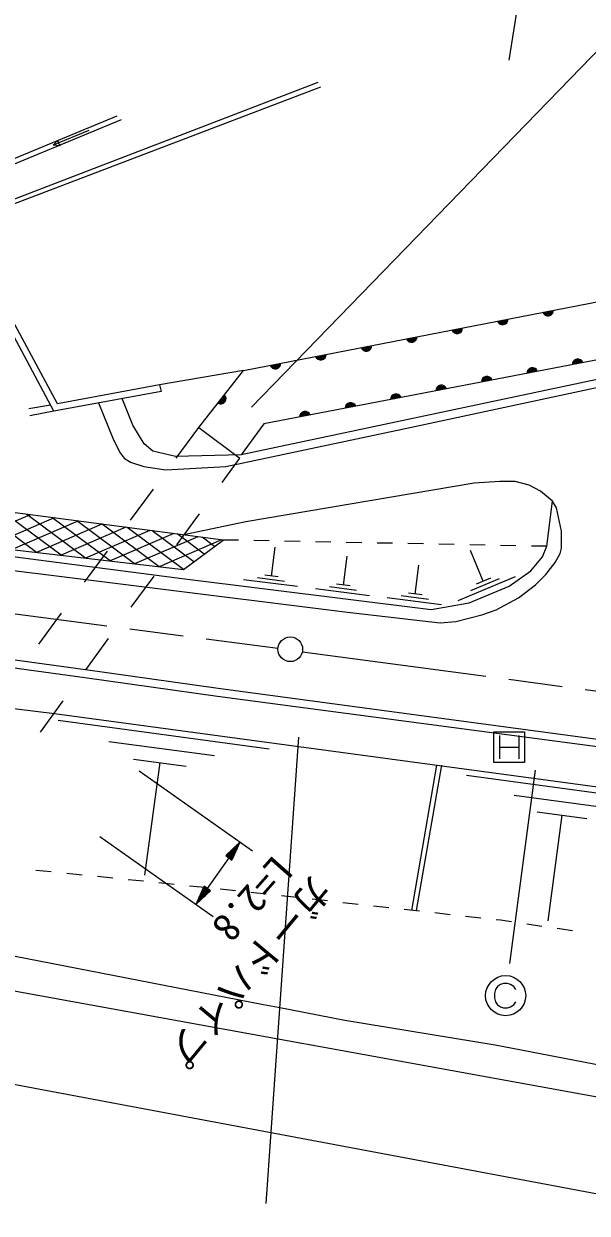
# Model space of a CAD drawing. Units: millimetres, scale not verified. Extents: x 40000 to 680000, y 20000 to 380000.
# Drawn here: x 152570 to 189096, y 243454 to 320500 of the extents above; entities that cross this region are included whole.
import ezdxf
from ezdxf.enums import TextEntityAlignment as Align

# ---------------------------------------------------------------- set-up
doc = ezdxf.new("R2010")
doc.units = ezdxf.units.MM
doc.header["$LTSCALE"] = 1000
doc.linetypes.add('CHAIN', pattern=[18.5, 12, -1.5, 3.5, -1.5])
for name, color, linetype, lineweight in [('M-BGD', 7, 'Continuous', 13), ('M-BMK', 2, 'CHAIN', 13), ('M-BMK-OTRS', 5, 'Continuous', 13), ('M-BMK-SRVR', 3, 'Continuous', 13), ('M-STR-HTXT', 7, 'Continuous', 13), ('M-STR-STRC', 7, 'Continuous', 13)]:
    doc.layers.add(name, color=color, linetype=linetype, lineweight=lineweight)
doc.styles.add('ＭＳ ゴシック', font='')
doc.styles.get('ＭＳ ゴシック').set_extended_font_data('MS Gothic')

msp = doc.modelspace()

# ---------------------------------------------------------------- linework, layer by layer
at = {"layer": 'M-BGD'}
for p, q in [((156793, 313585), (154482, 312631)), ((154482, 312631), (154757, 312948)), ((154757, 312948), (154900, 312601)), ((154900, 312601), (154482, 312631)), ((166816, 298045), (161374, 297104)), ((161374, 297104), (161471, 296690)), ((152896, 295575), (154304, 295822)), ((154529, 295403), (152966, 295112)), ((162458, 292366), (163924, 294349)), ((163924, 294349), (166569, 292355)), ((165427, 290787), (166569, 292355)), ((159485, 288345), (160971, 290355)), ((153397, 286262), (149619, 289078)), ((165506, 287061), (149721, 289121)), ((154986, 286076), (151150, 288934)), ((152979, 288696), (148630, 286822)), ((154531, 288493), (150219, 286635)), ((156083, 288291), (151808, 286449)), ((156575, 285889), (152773, 288723)), ((158164, 285703), (154397, 288511)), ((159753, 285516), (156020, 288299)), ((162484, 286745), (163956, 288766)), ((157635, 288088), (153397, 286262)), ((159187, 287886), (154986, 286076)), ((160739, 287683), (156575, 285889)), ((161343, 285330), (157643, 288087)), ((162291, 287481), (158164, 285703)), ((162932, 285143), (159266, 287875)), ((163601, 285642), (160889, 287664)), ((164271, 286141), (162512, 287452)), ((142146, 287264), (162843, 284575)), ((145229, 287221), (162932, 285143)), ((163843, 287278), (159753, 285516)), ((165395, 287076), (161343, 285330)), ((162932, 285143), (165506, 287061)), ((164940, 286640), (164135, 287240)), ((166480, 287042), (165506, 287061)), ((168479, 287003), (167479, 287023)), ((170479, 286964), (169479, 286984)), ((172478, 286925), (171479, 286945)), ((174478, 286886), (173478, 286906)), ((176478, 286847), (175478, 286867)), ((178477, 286808), (177477, 286828)), ((180477, 286770), (179477, 286789)), ((182476, 286731), (181477, 286750)), ((184476, 286692), (183476, 286711)), ((186476, 286653), (185476, 286672)), ((156513, 284325), (157999, 286335)), ((168626, 284728), (168861, 286598)), ((173292, 284143), (173526, 286013)), ((182354, 284397), (181524, 286383)), ((177948, 283559), (178183, 285429)), ((159541, 282703), (161013, 284724)), ((170321, 284041), (166815, 284480)), ((169473, 284384), (167720, 284604)), ((169064, 284673), (168188, 284783)), ((184424, 284678), (180699, 283122)), ((183389, 284537), (181527, 283759)), ((182820, 284591), (181888, 284202)), ((174986, 283456), (171480, 283895)), ((174139, 283799), (172386, 284019)), ((173730, 284088), (172853, 284198)), ((178387, 283504), (177510, 283614)), ((179643, 282872), (176137, 283311)), ((178796, 283215), (177043, 283435)), ((153540, 280304), (155026, 282314)), ((156598, 278661), (158070, 280682)), ((153655, 274619), (155126, 276640)), ((150588, 276311), (154558, 275825)), ((154792, 275390), (168473, 273544)), ((158089, 274016), (164930, 273093)), ((159676, 272873), (163097, 272412)), ((161386, 272643), (160402, 265346)), ((179334, 272482), (177708, 263071)), ((179639, 272482), (178013, 263071)), ((181263, 271818), (194113, 270084)), ((184360, 270528), (190785, 269661)), ((185851, 269455), (189063, 269021)), ((187457, 269238), (186532, 262384)), ((154356, 265560), (153361, 265661)), ((156346, 265357), (155351, 265458)), ((158336, 265155), (157341, 265256)), ((160325, 264952), (159331, 265053)), ((162315, 264750), (161320, 264851)), ((164305, 264547), (163310, 264648)), ((166295, 264345), (165300, 264446)), ((168282, 264124), (167289, 264235)), ((170270, 263902), (169276, 264013)), ((172258, 263680), (171264, 263791)), ((174245, 263458), (173251, 263569)), ((176233, 263236), (175239, 263347)), ((178221, 263014), (177227, 263125)), ((180208, 262792), (179214, 262903)), ((182196, 262570), (181202, 262681)), ((183464, 262428), (183190, 262459)), ((184180, 262324), (183464, 262428)), ((186159, 262035), (185170, 262179)), ((188138, 261746), (187149, 261890)), ((183287, 258131), (183157, 257936)), ((183482, 258261), (183287, 258131)), ((183677, 258326), (183482, 258261)), ((183937, 258326), (183677, 258326)), ((184132, 258261), (183937, 258326)), ((184327, 258131), (184132, 258261)), ((184457, 257936), (184327, 258131)), ((150669, 258096), (191010, 250754)), ((183157, 257936), (183092, 257676)), ((183092, 257676), (183092, 257416)), ((183092, 257416), (183157, 257156)), ((183157, 257156), (183287, 256961)), ((183287, 256961), (183482, 256831)), ((183482, 256831), (183677, 256766)), ((183677, 256766), (183937, 256766)), ((183937, 256766), (184132, 256831)), ((184132, 256831), (184327, 256961)), ((184327, 256961), (184457, 257156))]:
    msp.add_line(p, q, dxfattribs=at)
for points in [[(161471, 296690), (154529, 295403), (149127, 305484), (150671, 308662), (171650, 316723)], [(161374, 297104), (154760, 295879), (149539, 305520), (151004, 308494), (171823, 316422)], [(145572, 305974), (147438, 308429), (148379, 310311), (158624, 314546)], [(72574, 300314), (93318, 295112), (105570, 292573), (117004, 290513), (129291, 288756), (138205, 287744), (142146, 287264), (149586, 289528), (150829, 297145), (146035, 305970), (147722, 308189), (148663, 310071), (158908, 314306)], [(154558, 275825), (219366, 267080), (293833, 257173), (321319, 254048), (336376, 252858), (350509, 252432), (365105, 252521), (384991, 253497), (403883, 255415), (425900, 258771), (442164, 262127), (462921, 267666), (481653, 273437), (498840, 280255), (516596, 288068), (534174, 297016), (548343, 304829), (560310, 311966)], [(163924, 294349), (166816, 298045), (194523, 303425), (213966, 307207), (213771, 307935), (215440, 308237), (215617, 307527), (217073, 307758)], [(203011, 299785), (221499, 304113), (194945, 298565), (166660, 292572), (162408, 292474), (160934, 292821), (160384, 293282), (159638, 294494), (158950, 296223)], [(217712, 304260), (191132, 298995), (168139, 294583), (166660, 292572)], [(157409, 295937), (158395, 293554), (158819, 292707), (159073, 292368), (159496, 292114), (160348, 291833), (161782, 291606), (165666, 291833), (177107, 294231), (203011, 299785)], [(70562, 292917), (75518, 291585), (84605, 289424), (94081, 287423), (104763, 285374), (114072, 283815), (147516, 279378), (156523, 278154), (165127, 276950), (203788, 271834), (222631, 269335), (243025, 266611), (264583, 263694), (286851, 260804), (308637, 258154)], [(186476, 286653), (186843, 289574), (186067, 290222), (185322, 290612), (184416, 290843), (183422, 290843), (181770, 290737), (166962, 288242), (162956, 287394)], [(162843, 284575), (178983, 282551), (181433, 282995), (184025, 284078), (185446, 285072), (186192, 285978), (186476, 286653)], [(145079, 261367), (150328, 260436), (168108, 256965)], [(168108, 256965), (169063, 256808), (173381, 255962), (183118, 254353), (190653, 252914), (219609, 247918), (247634, 243262), (265414, 240468)], [(189643, 244699), (145786, 252929), (128502, 256091)]]:
    msp.add_lwpolyline(points, dxfattribs=at)
msp.add_circle((183807, 257546), 1300, dxfattribs=at)
for centre, radius, start, end in [((183604, 301360), 354, 199.78572, 2.1909), ((183604, 301360), 283, 202.00976, 359.96686), ((183604, 301360), 212, 205.75608, 356.22053), ((183604, 301360), 142, 213.46781, 348.5088), ((183604, 301360), 100, 223.78548, 338.19114), ((186549, 301932), 354, 199.78572, 2.1909), ((186549, 301932), 283, 202.00976, 359.96686), ((186549, 301932), 212, 205.75608, 356.22053), ((186549, 301932), 142, 213.46781, 348.5088), ((186549, 301932), 100, 223.78548, 338.19114), ((180659, 300788), 354, 199.78572, 2.1909), ((180659, 300788), 283, 202.00976, 359.96686), ((180659, 300788), 212, 205.75608, 356.22053), ((180659, 300788), 142, 213.46781, 348.5088), ((180659, 300788), 100, 223.78548, 338.19114), ((177714, 300217), 354, 199.78572, 2.1909), ((177714, 300217), 283, 202.00976, 359.96686), ((177714, 300217), 212, 205.75608, 356.22053), ((177714, 300217), 142, 213.46781, 348.5088), ((177714, 300217), 100, 223.78548, 338.19114), ((171824, 299073), 354, 199.78572, 2.1909), ((171824, 299073), 283, 202.00976, 359.96686), ((171824, 299073), 212, 205.75608, 356.22053), ((171824, 299073), 142, 213.46781, 348.5088), ((171824, 299073), 100, 223.78548, 338.19114), ((174769, 299645), 354, 199.78572, 2.1909), ((174769, 299645), 283, 202.00976, 359.96686), ((174769, 299645), 212, 205.75608, 356.22053), ((174769, 299645), 142, 213.46781, 348.5088), ((174769, 299645), 100, 223.78548, 338.19114), ((168879, 298501), 354, 199.78572, 2.1909), ((168879, 298501), 283, 202.00976, 359.96686), ((168879, 298501), 212, 205.75608, 356.22053), ((168879, 298501), 142, 213.46781, 348.5088), ((168879, 298501), 100, 223.78548, 338.19114), ((185538, 297867), 354, 19.65996, 182.06514), ((188484, 298432), 354, 19.65996, 182.06514), ((188484, 298432), 283, 21.884, 179.8411), ((188484, 298432), 212, 25.63033, 176.09478), ((188484, 298432), 142, 33.34206, 168.38305), ((188484, 298432), 100, 43.65972, 158.06538), ((182592, 297301), 354, 19.65996, 182.06514), ((182592, 297301), 283, 21.884, 179.8411), ((182592, 297301), 212, 25.63033, 176.09478), ((182592, 297301), 142, 33.34206, 168.38305), ((182592, 297301), 100, 43.65972, 158.06538), ((185538, 297867), 283, 21.884, 179.8411), ((185538, 297867), 212, 25.63033, 176.09478), ((185538, 297867), 142, 33.34206, 168.38305), ((185538, 297867), 100, 43.65972, 158.06538), ((179646, 296736), 354, 19.65996, 182.06514), ((179646, 296736), 283, 21.884, 179.8411), ((179646, 296736), 212, 25.63033, 176.09478), ((179646, 296736), 142, 33.34206, 168.38305), ((179646, 296736), 100, 43.65972, 158.06538), ((165327, 296230), 354, 240.75965, 43.16482), ((165327, 296230), 283, 242.98368, 40.94078), ((165327, 296230), 212, 246.73001, 37.19446), ((165327, 296230), 142, 254.44174, 29.48273), ((165327, 296230), 100, 264.7594, 19.16507), ((173753, 295605), 354, 19.65996, 182.06514), ((173753, 295605), 283, 21.884, 179.8411), ((176699, 296170), 354, 19.65996, 182.06514), ((176699, 296170), 283, 21.884, 179.8411), ((176699, 296170), 212, 25.63033, 176.09478), ((176699, 296170), 142, 33.34206, 168.38305), ((176699, 296170), 100, 43.65972, 158.06538), ((170807, 295040), 354, 19.65996, 182.06514), ((170807, 295040), 283, 21.884, 179.8411), ((170807, 295040), 212, 25.63033, 176.09478), ((170807, 295040), 142, 33.34206, 168.38305), ((170807, 295040), 100, 43.65972, 158.06538), ((173753, 295605), 212, 25.63033, 176.09478), ((173753, 295605), 142, 33.34206, 168.38305), ((173753, 295605), 100, 43.65972, 158.06538)]:
    msp.add_arc(centre, radius, start, end, dxfattribs=at)
at = {"layer": 'M-BMK'}
for p, q in [((146054, 283048), (169050, 280062)), ((170630, 279825), (269594, 266657))]:
    msp.add_line(p, q, dxfattribs=at)
at = {"layer": 'M-BMK-OTRS'}
for points in [[(70694, 293402), (75752, 292094), (84757, 289959), (94123, 287939), (104805, 285891), (114283, 284213), (147557, 279895), (156565, 278671), (165169, 277467), (203906, 272270), (222742, 269762), (243066, 267128), (264821, 264259), (286919, 261380), (308679, 258671), (320701, 257316), (328829, 256554), (338227, 255962), (346609, 255623), (351859, 255538), (359733, 255538), (367610, 255678)], [(146520, 285747), (173551, 282378), (179562, 281700), (180578, 281785), (182271, 282208), (183203, 282547), (184642, 283309), (185743, 284156), (186420, 284833), (187013, 285595), (187351, 286188), (187436, 286526), (187436, 287627), (187097, 289151), (186843, 289574)]]:
    msp.add_lwpolyline(points, dxfattribs=at)
at = {"layer": 'M-BMK-SRVR'}
msp.add_circle((169846, 279985), 800, dxfattribs=at)
at = {"layer": 'M-STR-HTXT'}
for p, q in [((167332, 295671), (198762, 328034)), ((184045, 318152), (185122, 325068)), ((160043, 272101), (167401, 266918)), ((157497, 267863), (164855, 262680)), ((166583, 267494), (165659, 266616)), ((166583, 267494), (165863, 266472)), ((166583, 267494), (166068, 266328)), ((165659, 266616), (166068, 266328)), ((165844, 266792), (165700, 266588)), ((165741, 266559), (166029, 266968)), ((166214, 267143), (165782, 266530)), ((165823, 266501), (166398, 267319)), ((165904, 266444), (166480, 267261)), ((166377, 267028), (165945, 266415)), ((165986, 266386), (166274, 266795)), ((165863, 266472), (164463, 264485)), ((166171, 266562), (166027, 266357)), ((163743, 263463), (164259, 264629)), ((163743, 263463), (164463, 264485)), ((163743, 263463), (164668, 264341)), ((164422, 264514), (163846, 263696)), ((164504, 264456), (163928, 263638)), ((163950, 263929), (164381, 264542)), ((164341, 264571), (164053, 264162)), ((164113, 263814), (164545, 264427)), ((164156, 264396), (164300, 264600)), ((164668, 264341), (164259, 264629)), ((164586, 264398), (164298, 263990)), ((164483, 264165), (164627, 264370))]:
    msp.add_line(p, q, dxfattribs=at)
at = {"layer": 'M-STR-STRC'}
for p, q in [((170384, 274290), (168260, 244074)), ((183032, 272641), (183032, 274641)), ((183032, 274641), (185032, 274641)), ((183407, 274391), (183407, 272891)), ((184657, 274391), (184657, 272891)), ((185032, 274641), (185032, 272641)), ((183407, 273641), (184657, 273641)), ((185032, 272641), (183032, 272641)), ((185724, 272159), (184055, 259624))]:
    msp.add_line(p, q, dxfattribs=at)

# ---------------------------------------------------------------- texts
at = {"layer": 'M-STR-HTXT', "style": 'ＭＳ ゴシック'}
for s, rotation, p in [('L=2.8', 228.548, (166311, 264775)), ('ガードパイプ', 230.299, (166105, 260069))]:
    msp.add_text(s, height=1833, rotation=rotation, dxfattribs=at).set_placement(p, align=Align.BOTTOM_CENTER)

doc.saveas('drawing.dxf')
